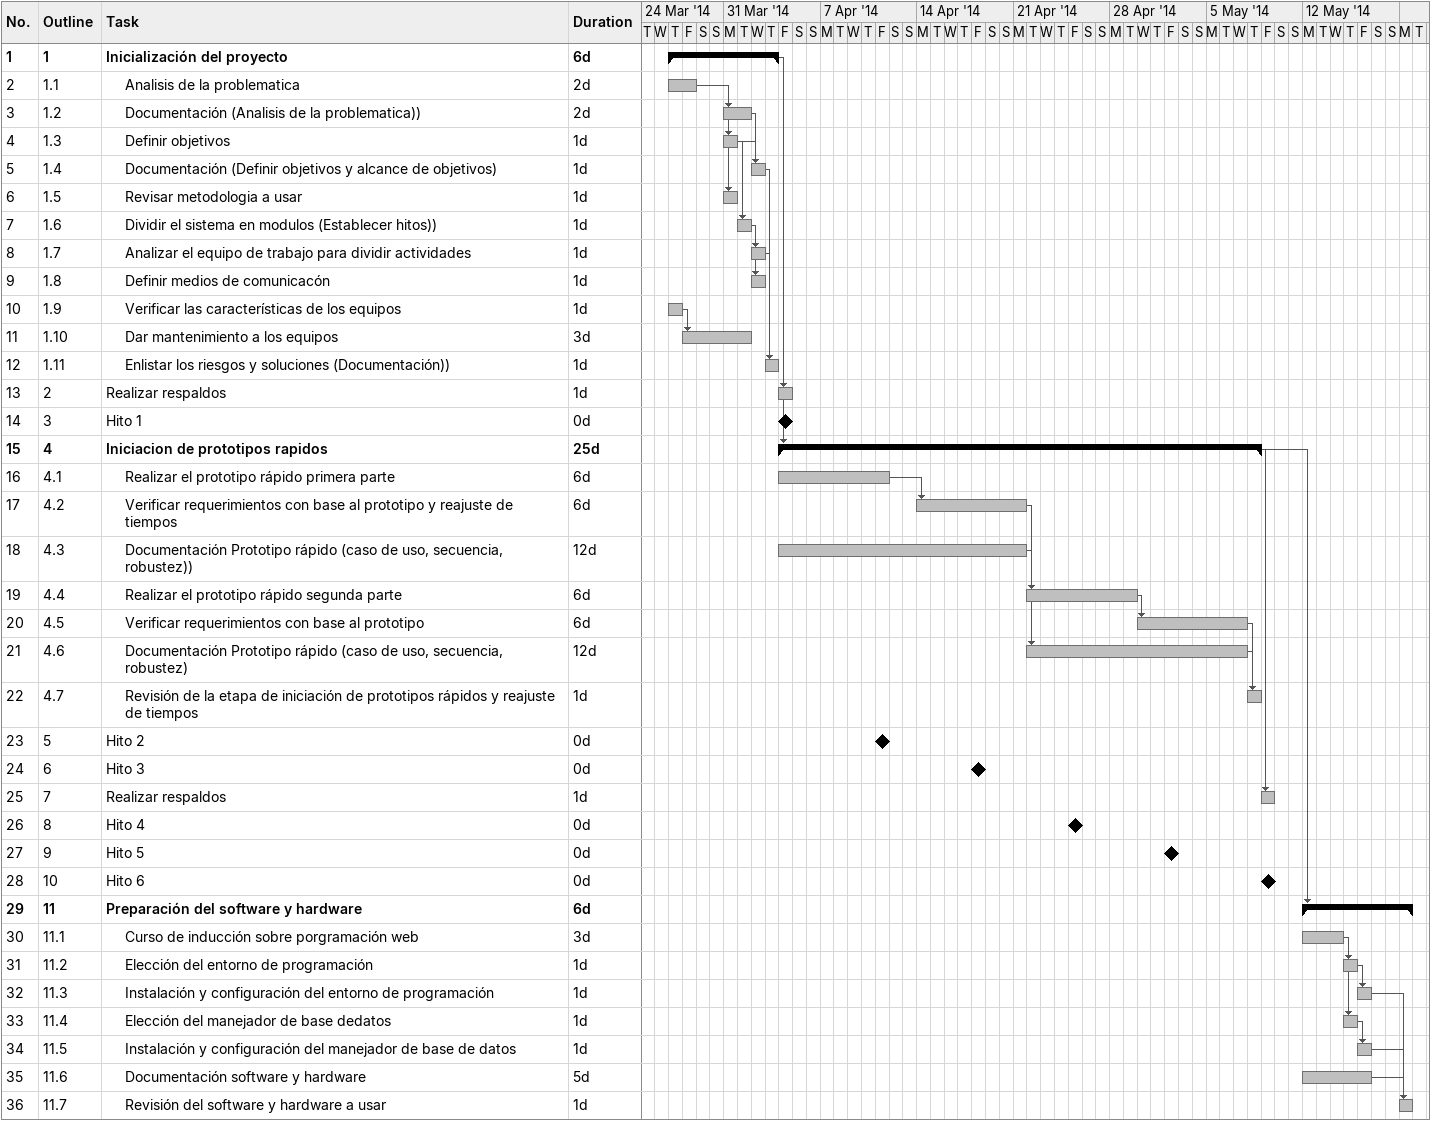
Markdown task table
| ID | WBS | Task | Duration | Start | Finish | Predecessors |
|---|---|---|---|---|---|---|
| 1 | 1 | **Inicialización del proyecto** | 6d | 2014-03-27 | 2014-04-03 |  |
| 2 | 1.1 | Analisis de la problematica | 2d | 2014-03-27 | 2014-03-28 |  |
| 3 | 1.2 | Documentación (Analisis de la problematica)) | 2d | 2014-03-31 | 2014-04-01 | 2 |
| 4 | 1.3 | Definir objetivos | 1d | 2014-03-31 | 2014-03-31 | 2 |
| 5 | 1.4 | Documentación (Definir objetivos y alcance de objetivos) | 1d | 2014-04-02 | 2014-04-02 | 3, 4 |
| 6 | 1.5 | Revisar metodologia a usar | 1d | 2014-03-31 | 2014-03-31 | 2 |
| 7 | 1.6 | Dividir el sistema en modulos (Establecer hitos)) | 1d | 2014-04-01 | 2014-04-01 | 4 |
| 8 | 1.7 | Analizar el equipo de trabajo para dividir actividades | 1d | 2014-04-02 | 2014-04-02 | 7 |
| 9 | 1.8 | Definir medios de comunicacón | 1d | 2014-04-02 | 2014-04-02 | 7 |
| 10 | 1.9 | Verificar las características de los equipos | 1d | 2014-03-27 | 2014-03-27 |  |
| 11 | 1.10 | Dar mantenimiento a los equipos | 3d | 2014-03-28 | 2014-04-01 | 10 |
| 12 | 1.11 | Enlistar los riesgos y soluciones (Documentación)) | 1d | 2014-04-03 | 2014-04-03 | 5, 8 |
| 13 | 2 | Realizar respaldos | 1d | 2014-04-04 | 2014-04-04 | 1 |
| 14 | 3 | Hito 1 | 0d | 2014-04-04 | 2014-04-04 |  |
| 15 | 4 | **Iniciacion de prototipos rapidos** | 25d | 2014-04-04 | 2014-05-08 | 1 |
| 16 | 4.1 | Realizar el prototipo rápido primera parte | 6d | 2014-04-04 | 2014-04-11 |  |
| 17 | 4.2 | Verificar requerimientos con base al prototipo y reajuste de tiempos | 6d | 2014-04-14 | 2014-04-21 | 16 |
| 18 | 4.3 | Documentación Prototipo rápido (caso de uso, secuencia, robustez)) | 12d | 2014-04-04 | 2014-04-21 |  |
| 19 | 4.4 | Realizar el prototipo rápido segunda parte | 6d | 2014-04-22 | 2014-04-29 | 17, 18 |
| 20 | 4.5 | Verificar requerimientos con base al prototipo | 6d | 2014-04-30 | 2014-05-07 | 19 |
| 21 | 4.6 | Documentación Prototipo rápido (caso de uso, secuencia, robustez) | 12d | 2014-04-22 | 2014-05-07 | 18 |
| 22 | 4.7 | Revisión de la etapa de iniciación de prototipos rápidos y reajuste de tiempos | 1d | 2014-05-08 | 2014-05-08 | 20, 21 |
| 23 | 5 | Hito 2 | 0d | 2014-04-11 | 2014-04-11 |  |
| 24 | 6 | Hito 3 | 0d | 2014-04-18 | 2014-04-18 |  |
| 25 | 7 | Realizar respaldos | 1d | 2014-05-09 | 2014-05-09 | 15 |
| 26 | 8 | Hito 4 | 0d | 2014-04-25 | 2014-04-25 |  |
| 27 | 9 | Hito 5 | 0d | 2014-05-02 | 2014-05-02 |  |
| 28 | 10 | Hito 6 | 0d | 2014-05-09 | 2014-05-09 |  |
| 29 | 11 | **Preparación del software y hardware** | 6d | 2014-05-12 | 2014-05-19 | 15 |
| 30 | 11.1 | Curso de inducción sobre porgramación web | 3d | 2014-05-12 | 2014-05-14 |  |
| 31 | 11.2 | Elección del entorno de programación | 1d | 2014-05-15 | 2014-05-15 | 30 |
| 32 | 11.3 | Instalación y configuración del entorno de programación | 1d | 2014-05-16 | 2014-05-16 | 31 |
| 33 | 11.4 | Elección del manejador de base dedatos | 1d | 2014-05-15 | 2014-05-15 | 30 |
| 34 | 11.5 | Instalación y configuración del manejador de base de datos | 1d | 2014-05-16 | 2014-05-16 | 33 |
| 35 | 11.6 | Documentación software y hardware | 5d | 2014-05-12 | 2014-05-16 |  |
| 36 | 11.7 | Revisión del software y hardware a usar | 1d | 2014-05-19 | 2014-05-19 | 32, 34, 35 |
